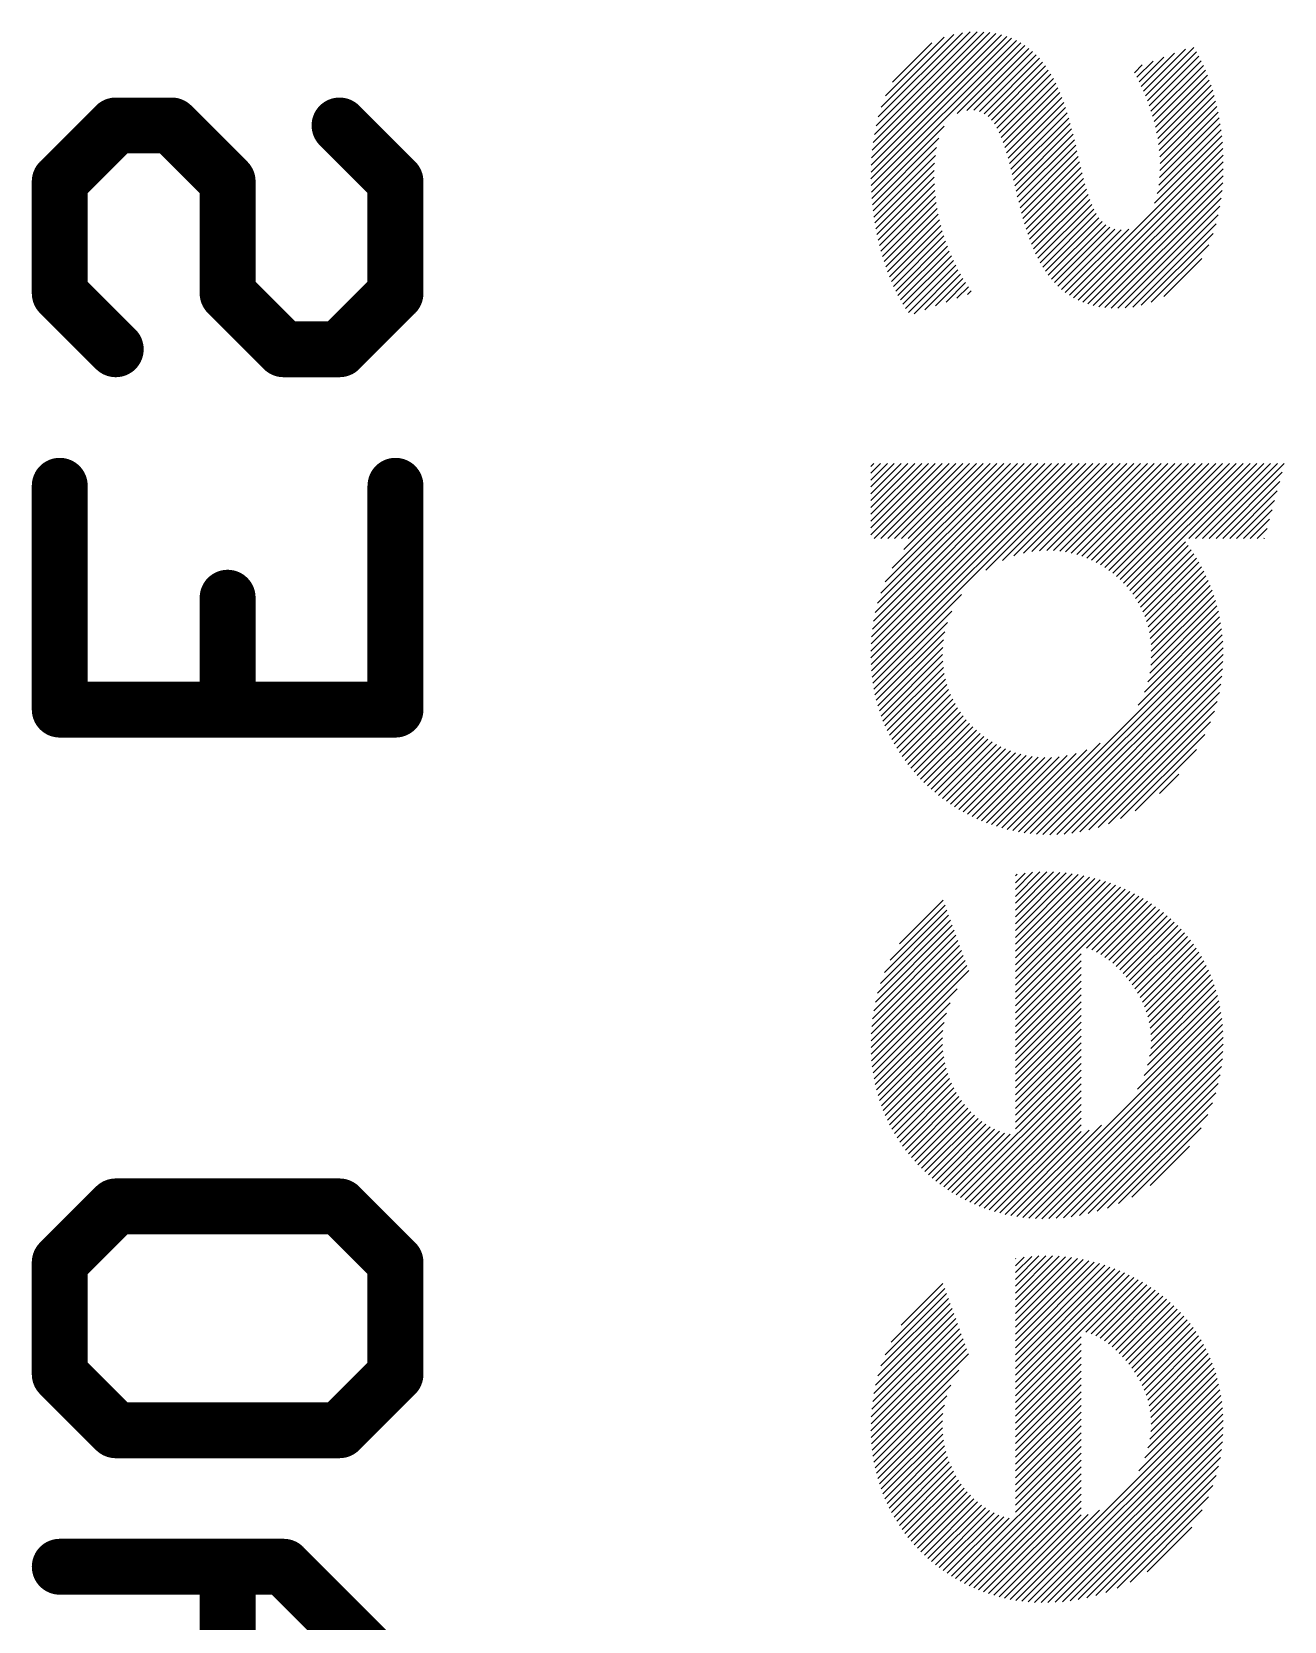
# Model space of a CAD drawing. Extents: x -16.1 to 14.1, y -11.4 to 17.9.
# Drawn here: x -7.747 to -4.902, y -0.474 to 3.137 of the extents above; entities that cross this region are included whole.
import ezdxf

# ---------------------------------------------------------------- set-up
doc = ezdxf.new("R2010")
doc.units = 0
doc.layers.add('26', color=140, linetype='CONTINUOUS')

msp = doc.modelspace()

# ---------------------------------------------------------------- linework, layer by layer
at = {"layer": '26'}
for p, q in [((-5.8406, 2.8031), (-5.521, 3.1227)), ((-5.8405, 2.8187), (-5.5323, 3.127)), ((-5.8402, 2.7879), (-5.5103, 3.1178)), ((-5.8401, 2.8347), (-5.5442, 3.1306)), ((-5.8396, 2.7731), (-5.5003, 3.1124)), ((-5.8392, 2.8511), (-5.5569, 3.1334)), ((-5.8378, 2.8681), (-5.5703, 3.1356)), ((-5.8357, 2.8857), (-5.5845, 3.1369)), ((-5.8329, 2.9041), (-5.5995, 3.1374)), ((-5.8291, 2.9234), (-5.6155, 3.137)), ((-5.8241, 2.944), (-5.6329, 3.1351)), ((-5.8172, 2.9664), (-5.6521, 3.1315)), ((-5.8075, 2.9916), (-5.6742, 3.1249)), ((-5.7919, 3.0227), (-5.7022, 3.1124)), ((-5.645, 2.9521), (-5.4908, 3.1063)), ((-5.6227, 2.9589), (-5.4818, 3.0997)), ((-5.607, 2.959), (-5.4733, 3.0927)), ((-5.5943, 2.9562), (-5.4654, 3.0851)), ((-5.5837, 2.9512), (-5.4579, 3.0771)), ((-5.2366, 3.0342), (-5.1998, 3.071)), ((-5.2314, 3.0238), (-5.1753, 3.0799)), ((-5.2264, 3.0133), (-5.1508, 3.0888)), ((-5.2216, 3.0025), (-5.1263, 3.0978)), ((-5.217, 2.9916), (-5.107, 3.1015)), ((-5.2126, 2.9804), (-5.1013, 3.0918)), ((-5.2085, 2.969), (-5.0957, 3.0818)), ((-5.2046, 2.9574), (-5.0905, 3.0715)), ((-5.5747, 2.9447), (-5.4508, 3.0686)), ((-5.567, 2.9368), (-5.4441, 3.0598)), ((-5.5603, 2.928), (-5.4378, 3.0505)), ((-5.5544, 2.9184), (-5.4318, 3.0409)), ((-5.2419, 3.0444), (-5.2243, 3.062)), ((-5.2009, 2.9455), (-5.0855, 3.0609)), ((-5.1975, 2.9334), (-5.0808, 3.0501)), ((-5.1944, 2.9209), (-5.0763, 3.0391)), ((-5.5492, 2.9081), (-5.4262, 3.031)), ((-5.5445, 2.8972), (-5.421, 3.0207)), ((-5.5402, 2.886), (-5.416, 3.0102)), ((-5.5363, 2.8743), (-5.4113, 2.9993)), ((-5.1916, 2.9082), (-5.0721, 3.0277)), ((-5.1892, 2.8951), (-5.0681, 3.0162)), ((-5.1871, 2.8816), (-5.0643, 3.0044)), ((-5.5326, 2.8624), (-5.4069, 2.9882)), ((-5.5292, 2.8503), (-5.4027, 2.9769)), ((-5.526, 2.838), (-5.3987, 2.9653)), ((-5.1855, 2.8676), (-5.0609, 2.9923)), ((-5.1844, 2.8532), (-5.0576, 2.98)), ((-5.1839, 2.8382), (-5.0546, 2.9675)), ((-5.5229, 2.8256), (-5.3949, 2.9535)), ((-5.5199, 2.813), (-5.3914, 2.9415)), ((-5.5169, 2.8004), (-5.3879, 2.9294)), ((-5.1868, 2.7887), (-5.0472, 2.9282)), ((-5.1849, 2.8061), (-5.0494, 2.9416)), ((-5.1841, 2.8225), (-5.0519, 2.9546)), ((-5.8386, 2.7585), (-5.6744, 2.9227)), ((-5.8373, 2.7443), (-5.6862, 2.8954)), ((-5.514, 2.7878), (-5.3847, 2.9171)), ((-5.5111, 2.7752), (-5.3815, 2.9047)), ((-5.5081, 2.7627), (-5.3785, 2.8923)), ((-5.1964, 2.748), (-5.0437, 2.9007)), ((-5.1902, 2.7698), (-5.0453, 2.9146)), ((-5.8357, 2.7303), (-5.6914, 2.8746)), ((-5.8339, 2.7166), (-5.6943, 2.8562)), ((-5.505, 2.7502), (-5.3755, 2.8797)), ((-5.5019, 2.7377), (-5.3726, 2.8671)), ((-5.4987, 2.7254), (-5.3697, 2.8544)), ((-5.3899, 2.5389), (-5.0423, 2.8865)), ((-5.3803, 2.5331), (-5.0413, 2.872)), ((-5.37, 2.5278), (-5.0406, 2.8572)), ((-5.8318, 2.7031), (-5.6959, 2.839)), ((-5.8295, 2.6899), (-5.6967, 2.8226)), ((-5.4953, 2.7132), (-5.3668, 2.8418)), ((-5.4918, 2.7012), (-5.3639, 2.8292)), ((-5.4882, 2.6893), (-5.3609, 2.8166)), ((-5.3592, 2.5231), (-5.0402, 2.842)), ((-5.3477, 2.519), (-5.0403, 2.8264)), ((-5.827, 2.6769), (-5.6969, 2.807)), ((-5.8242, 2.6641), (-5.6965, 2.7918)), ((-5.4843, 2.6777), (-5.3578, 2.8042)), ((-5.4802, 2.6662), (-5.3545, 2.7919)), ((-5.3355, 2.5156), (-5.0407, 2.8105)), ((-5.3227, 2.5129), (-5.0416, 2.794)), ((-5.8212, 2.6516), (-5.6955, 2.7772)), ((-5.818, 2.6392), (-5.6942, 2.7631)), ((-5.8146, 2.6271), (-5.6924, 2.7493)), ((-5.4759, 2.655), (-5.3511, 2.7798)), ((-5.4713, 2.644), (-5.3474, 2.768)), ((-5.4665, 2.6333), (-5.3434, 2.7564)), ((-5.4614, 2.6229), (-5.339, 2.7452)), ((-5.3091, 2.511), (-5.043, 2.7771)), ((-5.2947, 2.5098), (-5.045, 2.7595)), ((-5.8109, 2.6152), (-5.6902, 2.7359)), ((-5.807, 2.6036), (-5.6877, 2.7229)), ((-5.803, 2.5921), (-5.685, 2.7101)), ((-5.456, 2.6127), (-5.3342, 2.7346)), ((-5.4502, 2.6029), (-5.3287, 2.7244)), ((-5.4441, 2.5935), (-5.3226, 2.7151)), ((-5.2795, 2.5095), (-5.0478, 2.7412)), ((-5.2633, 2.5101), (-5.0516, 2.7219)), ((-5.7987, 2.5809), (-5.6819, 2.6976)), ((-5.7942, 2.5698), (-5.6785, 2.6855)), ((-5.7894, 2.559), (-5.6749, 2.6735)), ((-5.4377, 2.5844), (-5.3156, 2.7065)), ((-5.4308, 2.5757), (-5.3074, 2.6991)), ((-5.4236, 2.5675), (-5.2979, 2.6932)), ((-5.4159, 2.5596), (-5.2865, 2.689)), ((-5.4077, 2.5522), (-5.2725, 2.6874)), ((-5.3991, 2.5453), (-5.2551, 2.6892)), ((-5.2458, 2.5121), (-5.0567, 2.7013)), ((-5.2264, 2.516), (-5.0635, 2.6788)), ((-5.7844, 2.5485), (-5.6711, 2.6619)), ((-5.7792, 2.5382), (-5.6669, 2.6504)), ((-5.7737, 2.5282), (-5.6626, 2.6392)), ((-5.204, 2.5228), (-5.0734, 2.6535)), ((-5.7679, 2.5184), (-5.658, 2.6283)), ((-5.7618, 2.5089), (-5.6532, 2.6176)), ((-5.7555, 2.4998), (-5.6481, 2.6071)), ((-5.1754, 2.5359), (-5.0893, 2.622)), ((-5.7427, 2.497), (-5.6429, 2.5968)), ((-5.7184, 2.5058), (-5.6373, 2.5868)), ((-5.6941, 2.5145), (-5.6316, 2.577)), ((-5.6698, 2.5233), (-5.6256, 2.5675)), ((-5.6455, 2.532), (-5.6193, 2.5582)), ((-5.6212, 2.5408), (-5.6128, 2.5492)), ((-5.8409, 1.7306), (-5.4146, 2.1568)), ((-5.8409, 1.9947), (-5.6788, 2.1568)), ((-5.8409, 2.0102), (-5.6944, 2.1568)), ((-5.8409, 2.0258), (-5.7099, 2.1568)), ((-5.8409, 2.0413), (-5.7254, 2.1568)), ((-5.8409, 2.0569), (-5.741, 2.1568)), ((-5.8409, 2.0724), (-5.7565, 2.1568)), ((-5.8409, 2.0879), (-5.7721, 2.1568)), ((-5.8409, 2.1035), (-5.7876, 2.1568)), ((-5.8409, 2.119), (-5.8031, 2.1568)), ((-5.8409, 2.1346), (-5.8187, 2.1568)), ((-5.8409, 2.1501), (-5.8342, 2.1568)), ((-5.8408, 1.7151), (-5.3991, 2.1568)), ((-5.8404, 1.7466), (-5.4302, 2.1568)), ((-5.8403, 1.7), (-5.3836, 2.1568)), ((-5.8394, 1.6854), (-5.368, 2.1568)), ((-5.8393, 1.7632), (-5.4457, 2.1568)), ((-5.838, 1.6713), (-5.3525, 2.1568)), ((-5.8375, 1.7806), (-5.4613, 2.1568)), ((-5.8348, 1.7988), (-5.4768, 2.1568)), ((-5.8335, 1.9866), (-5.6633, 2.1568)), ((-5.831, 1.8182), (-5.4923, 2.1568)), ((-5.8257, 1.839), (-5.5079, 2.1568)), ((-5.8184, 1.8618), (-5.5234, 2.1568)), ((-5.818, 1.9866), (-5.6477, 2.1568)), ((-5.8081, 1.8877), (-5.539, 2.1568)), ((-5.8024, 1.9866), (-5.6322, 2.1568)), ((-5.7923, 1.919), (-5.5545, 2.1568)), ((-5.7869, 1.9866), (-5.6166, 2.1568)), ((-5.7713, 1.9866), (-5.6011, 2.1568)), ((-5.7656, 1.9612), (-5.57, 2.1568)), ((-5.7558, 1.9866), (-5.5856, 2.1568)), ((-5.5797, 1.914), (-5.3369, 2.1568)), ((-5.5421, 1.9361), (-5.3214, 2.1568)), ((-5.5161, 1.9466), (-5.3059, 2.1568)), ((-5.4943, 1.9527), (-5.2903, 2.1568)), ((-5.4751, 1.9564), (-5.2748, 2.1568)), ((-5.4576, 1.9584), (-5.2592, 2.1568)), ((-5.4414, 1.9591), (-5.2437, 2.1568)), ((-5.4262, 1.9587), (-5.2282, 2.1568)), ((-5.4119, 1.9575), (-5.2126, 2.1568)), ((-5.3983, 1.9556), (-5.1971, 2.1568)), ((-5.3855, 1.9529), (-5.1815, 2.1568)), ((-5.3732, 1.9496), (-5.166, 2.1568)), ((-5.3615, 1.9458), (-5.1505, 2.1568)), ((-5.3502, 1.9415), (-5.1349, 2.1568)), ((-5.3394, 1.9368), (-5.1194, 2.1568)), ((-5.329, 1.9316), (-5.1038, 2.1568)), ((-5.319, 1.9261), (-5.0883, 2.1568)), ((-5.3094, 1.9202), (-5.0728, 2.1568)), ((-5.3002, 1.9138), (-5.0572, 2.1568)), ((-5.2913, 1.9072), (-5.0417, 2.1568)), ((-5.2828, 1.9002), (-5.0261, 2.1568)), ((-5.2746, 1.8928), (-5.0106, 2.1568)), ((-5.2668, 1.885), (-4.995, 2.1568)), ((-5.2594, 1.8769), (-4.9795, 2.1568)), ((-5.2524, 1.8684), (-4.964, 2.1568)), ((-5.1187, 1.9866), (-4.9484, 2.1568)), ((-5.1031, 1.9866), (-4.9329, 2.1568)), ((-5.0876, 1.9866), (-4.9173, 2.1568)), ((-5.072, 1.9866), (-4.9018, 2.1568)), ((-5.0565, 1.9866), (-4.9063, 2.1367)), ((-5.041, 1.9866), (-4.9121, 2.1155)), ((-5.0254, 1.9866), (-4.9178, 2.0942)), ((-5.0099, 1.9866), (-4.9236, 2.0729)), ((-4.9943, 1.9866), (-4.9293, 2.0516)), ((-4.9788, 1.9866), (-4.9351, 2.0303)), ((-4.9633, 1.9866), (-4.9408, 2.009)), ((-4.9477, 1.9866), (-4.9466, 1.9877)), ((-5.2458, 1.8594), (-5.1263, 1.9789)), ((-5.2396, 1.8501), (-5.1197, 1.97)), ((-5.2337, 1.8404), (-5.1133, 1.9608)), ((-5.2283, 1.8303), (-5.1071, 1.9515)), ((-5.2233, 1.8198), (-5.1012, 1.9419)), ((-5.2187, 1.8089), (-5.0954, 1.9321)), ((-5.2146, 1.7974), (-5.0899, 1.9221)), ((-5.2111, 1.7854), (-5.0846, 1.9119)), ((-5.2082, 1.7727), (-5.0795, 1.9014)), ((-5.206, 1.7594), (-5.0746, 1.8908)), ((-5.2044, 1.7454), (-5.07, 1.8798)), ((-5.8362, 1.6575), (-5.6346, 1.8592)), ((-5.2048, 1.6984), (-5.0579, 1.8453)), ((-5.2037, 1.7306), (-5.0657, 1.8686)), ((-5.2037, 1.715), (-5.0616, 1.8571)), ((-5.834, 1.6442), (-5.6567, 1.8214)), ((-5.2192, 1.6374), (-5.0486, 1.808)), ((-5.2115, 1.6606), (-5.0514, 1.8208)), ((-5.2072, 1.6805), (-5.0545, 1.8332)), ((-5.8315, 1.6312), (-5.667, 1.7957)), ((-5.8285, 1.6186), (-5.6727, 1.7744)), ((-5.5057, 1.3198), (-5.0442, 1.7812)), ((-5.2337, 1.6074), (-5.0462, 1.7948)), ((-5.8253, 1.6063), (-5.6759, 1.7557)), ((-5.8216, 1.5944), (-5.6775, 1.7385)), ((-5.4924, 1.3176), (-5.0427, 1.7673)), ((-5.4787, 1.3157), (-5.0415, 1.7529)), ((-5.4645, 1.3144), (-5.0408, 1.7381)), ((-5.8176, 1.5828), (-5.6779, 1.7226)), ((-5.8134, 1.5716), (-5.6774, 1.7075)), ((-5.4498, 1.3136), (-5.0406, 1.7227)), ((-5.4345, 1.3133), (-5.0409, 1.7069)), ((-5.8088, 1.5607), (-5.6762, 1.6932)), ((-5.8039, 1.55), (-5.6742, 1.6797)), ((-5.7987, 1.5396), (-5.6715, 1.6668)), ((-5.4186, 1.3137), (-5.0418, 1.6905)), ((-5.4019, 1.3148), (-5.0433, 1.6734)), ((-5.7933, 1.5295), (-5.6682, 1.6546)), ((-5.7877, 1.5195), (-5.6643, 1.643)), ((-5.7819, 1.5098), (-5.6598, 1.6319)), ((-5.3844, 1.3168), (-5.0457, 1.6555)), ((-5.3659, 1.3198), (-5.0491, 1.6365)), ((-5.7759, 1.5003), (-5.6548, 1.6214)), ((-5.7697, 1.4909), (-5.6495, 1.6112)), ((-5.7632, 1.4818), (-5.6437, 1.6014)), ((-5.7566, 1.4729), (-5.6375, 1.592)), ((-5.346, 1.3241), (-5.0538, 1.6163)), ((-5.3246, 1.33), (-5.0603, 1.5942)), ((-5.7497, 1.4643), (-5.631, 1.583)), ((-5.7427, 1.4558), (-5.6241, 1.5744)), ((-5.7354, 1.4475), (-5.6168, 1.5662)), ((-5.7279, 1.4395), (-5.6091, 1.5583)), ((-5.3008, 1.3382), (-5.0694, 1.5696)), ((-5.7202, 1.4317), (-5.6011, 1.5508)), ((-5.7122, 1.4241), (-5.5927, 1.5436)), ((-5.704, 1.4167), (-5.584, 1.5367)), ((-5.6957, 1.4096), (-5.575, 1.5302)), ((-5.6871, 1.4026), (-5.5656, 1.5241)), ((-5.6783, 1.3958), (-5.5558, 1.5184)), ((-5.5186, 1.3225), (-5.3201, 1.521)), ((-5.2736, 1.3498), (-5.0822, 1.5413)), ((-5.6693, 1.3893), (-5.5455, 1.5131)), ((-5.6601, 1.3829), (-5.5349, 1.5081)), ((-5.6507, 1.3768), (-5.5239, 1.5036)), ((-5.6411, 1.3709), (-5.5123, 1.4996)), ((-5.6312, 1.3653), (-5.5003, 1.4962)), ((-5.6211, 1.3598), (-5.4877, 1.4932)), ((-5.6107, 1.3546), (-5.4745, 1.4909)), ((-5.6001, 1.3497), (-5.4605, 1.4893)), ((-5.5893, 1.345), (-5.4458, 1.4885)), ((-5.5782, 1.3406), (-5.4301, 1.4887)), ((-5.5669, 1.3364), (-5.4132, 1.49)), ((-5.5552, 1.3324), (-5.3947, 1.4929)), ((-5.5433, 1.3288), (-5.3742, 1.498)), ((-5.5311, 1.3255), (-5.3504, 1.5062)), ((-5.2404, 1.3675), (-5.1009, 1.5071)), ((-5.1853, 1.4071), (-5.1414, 1.451)), ((-5.5125, 1.1576), (-5.4411, 1.229)), ((-5.5125, 1.1732), (-5.4569, 1.2288)), ((-5.5125, 1.1421), (-5.4259, 1.2287)), ((-5.5125, 1.1887), (-5.4733, 1.2279)), ((-5.5125, 1.1266), (-5.4112, 1.2278)), ((-5.5125, 1.111), (-5.397, 1.2265)), ((-5.5125, 1.2043), (-5.4905, 1.2263)), ((-5.5125, 1.0955), (-5.3832, 1.2247)), ((-5.5125, 1.2198), (-5.5087, 1.2236)), ((-5.5125, 1.0799), (-5.3698, 1.2226)), ((-5.5125, 1.0644), (-5.3568, 1.2201)), ((-5.5125, 1.0489), (-5.3441, 1.2172)), ((-5.5125, 1.0333), (-5.3317, 1.2141)), ((-5.5125, 1.0178), (-5.3196, 1.2106)), ((-5.5125, 1.0022), (-5.3078, 1.2069)), ((-5.5125, 0.9867), (-5.2962, 1.2029)), ((-5.5125, 0.9712), (-5.2849, 1.1987)), ((-5.5125, 0.9556), (-5.2739, 1.1942)), ((-5.7758, 1.0652), (-5.6764, 1.1646)), ((-5.5125, 0.9401), (-5.2631, 1.1894)), ((-5.5125, 0.9245), (-5.2525, 1.1845)), ((-5.5125, 0.909), (-5.2422, 1.1792)), ((-5.3506, 1.0553), (-5.2321, 1.1738)), ((-5.339, 1.0514), (-5.2223, 1.1681)), ((-5.3283, 1.0465), (-5.2126, 1.1622)), ((-5.3184, 1.0409), (-5.2032, 1.1561)), ((-5.819, 0.9754), (-5.6641, 1.1304)), ((-5.8099, 1.0001), (-5.6682, 1.1418)), ((-5.797, 1.0285), (-5.6723, 1.1532)), ((-5.309, 1.0347), (-5.194, 1.1497)), ((-5.3001, 1.0282), (-5.1851, 1.1431)), ((-5.2915, 1.0212), (-5.1763, 1.1363)), ((-5.2833, 1.0138), (-5.1678, 1.1293)), ((-5.2754, 1.0062), (-5.1595, 1.122)), ((-5.8369, 0.8953), (-5.6475, 1.0848)), ((-5.8343, 0.9135), (-5.6517, 1.0961)), ((-5.8306, 0.9328), (-5.6558, 1.1076)), ((-5.8256, 0.9533), (-5.6599, 1.119)), ((-5.2679, 0.9982), (-5.1515, 1.1146)), ((-5.2606, 0.9899), (-5.1437, 1.1069)), ((-5.2537, 0.9813), (-5.1361, 1.0989)), ((-5.2471, 0.9724), (-5.1287, 1.0907)), ((-5.8405, 0.8451), (-5.6351, 1.0505)), ((-5.8399, 0.8613), (-5.6393, 1.0619)), ((-5.8388, 0.8779), (-5.6434, 1.0733)), ((-5.2408, 0.9631), (-5.1216, 1.0823)), ((-5.2349, 0.9535), (-5.1147, 1.0736)), ((-5.2293, 0.9435), (-5.1081, 1.0647)), ((-5.2241, 0.9332), (-5.1018, 1.0555)), ((-5.8405, 0.8296), (-5.631, 1.0391)), ((-5.8401, 0.8145), (-5.6268, 1.0277)), ((-5.8391, 0.7999), (-5.6227, 1.0163)), ((-5.5125, 0.8935), (-5.3634, 1.0425)), ((-5.5125, 0.8779), (-5.3634, 1.027)), ((-5.5125, 0.8624), (-5.3634, 1.0114)), ((-5.2194, 0.9223), (-5.0956, 1.0461)), ((-5.2152, 0.911), (-5.0898, 1.0364)), ((-5.2115, 0.8992), (-5.0842, 1.0264)), ((-5.2084, 0.8868), (-5.0789, 1.0162)), ((-5.8377, 0.7858), (-5.6186, 1.0049)), ((-5.5125, 0.8468), (-5.3634, 0.9959)), ((-5.5125, 0.8313), (-5.3634, 0.9804)), ((-5.206, 0.8736), (-5.0739, 1.0056)), ((-5.2046, 0.8595), (-5.0692, 0.9948)), ((-5.2042, 0.8443), (-5.0648, 0.9837)), ((-5.8358, 0.7721), (-5.6451, 0.9628)), ((-5.5125, 0.8158), (-5.3634, 0.9648)), ((-5.5125, 0.8002), (-5.3634, 0.9493)), ((-5.2121, 0.7898), (-5.0536, 0.9483)), ((-5.2075, 0.8099), (-5.057, 0.9604)), ((-5.2051, 0.8279), (-5.0608, 0.9722)), ((-5.8336, 0.7588), (-5.6608, 0.9316)), ((-5.831, 0.7459), (-5.6693, 0.9075)), ((-5.5125, 0.7847), (-5.3634, 0.9337)), ((-5.5125, 0.7691), (-5.3634, 0.9182)), ((-5.5095, 0.4458), (-5.0455, 0.9097)), ((-5.2353, 0.7355), (-5.0478, 0.923)), ((-5.22, 0.7663), (-5.0505, 0.9358)), ((-5.828, 0.7334), (-5.6745, 0.8869)), ((-5.8246, 0.7212), (-5.6773, 0.8685)), ((-5.5125, 0.7536), (-5.3634, 0.9027)), ((-5.5125, 0.738), (-5.3634, 0.8871)), ((-5.5125, 0.7225), (-5.3634, 0.8716)), ((-5.4959, 0.4438), (-5.0436, 0.8961)), ((-5.4818, 0.4424), (-5.0421, 0.8821)), ((-5.4672, 0.4414), (-5.0411, 0.8676)), ((-5.821, 0.7093), (-5.6784, 0.8518)), ((-5.817, 0.6977), (-5.6782, 0.8365)), ((-5.5125, 0.707), (-5.3634, 0.856)), ((-5.5125, 0.6914), (-5.3634, 0.8405)), ((-5.4521, 0.441), (-5.0405, 0.8526)), ((-5.4364, 0.4412), (-5.0404, 0.8371)), ((-5.8127, 0.6864), (-5.6771, 0.8221)), ((-5.8082, 0.6754), (-5.6753, 0.8083)), ((-5.8034, 0.6647), (-5.6728, 0.7953)), ((-5.5125, 0.6759), (-5.3634, 0.825)), ((-5.5125, 0.6603), (-5.3634, 0.8094)), ((-5.4201, 0.4419), (-5.041, 0.821)), ((-5.4032, 0.4432), (-5.0422, 0.8043)), ((-5.7982, 0.6543), (-5.6697, 0.7828)), ((-5.7929, 0.6441), (-5.6661, 0.7709)), ((-5.7873, 0.6342), (-5.662, 0.7595)), ((-5.6469, 0.4949), (-5.3634, 0.7783)), ((-5.6369, 0.4893), (-5.3634, 0.7628)), ((-5.5125, 0.6448), (-5.3634, 0.7939)), ((-5.3856, 0.4453), (-5.0443, 0.7866)), ((-5.3671, 0.4483), (-5.0473, 0.7681)), ((-5.7814, 0.6245), (-5.6574, 0.7486)), ((-5.7753, 0.6151), (-5.6523, 0.7381)), ((-5.7689, 0.6059), (-5.6468, 0.728)), ((-5.6267, 0.4839), (-5.3634, 0.7472)), ((-5.6163, 0.4788), (-5.3634, 0.7317)), ((-5.3475, 0.4524), (-5.0515, 0.7483)), ((-5.3264, 0.4579), (-5.0572, 0.7271)), ((-5.7624, 0.5969), (-5.6409, 0.7184)), ((-5.7556, 0.5882), (-5.6346, 0.7092)), ((-5.7485, 0.5797), (-5.6279, 0.7003)), ((-5.7413, 0.5714), (-5.6208, 0.6919)), ((-5.6056, 0.474), (-5.3634, 0.7162)), ((-5.5947, 0.4694), (-5.3634, 0.7006)), ((-5.3036, 0.4652), (-5.0648, 0.704)), ((-5.7338, 0.5634), (-5.6134, 0.6838)), ((-5.7261, 0.5555), (-5.6055, 0.6761)), ((-5.7182, 0.5479), (-5.5973, 0.6688)), ((-5.71, 0.5405), (-5.5886, 0.6619)), ((-5.7017, 0.5333), (-5.5795, 0.6555)), ((-5.5835, 0.465), (-5.3634, 0.6851)), ((-5.5719, 0.461), (-5.3634, 0.6695)), ((-5.5601, 0.4573), (-5.3634, 0.654)), ((-5.5227, 0.4481), (-5.3171, 0.6537)), ((-5.2779, 0.4753), (-5.0752, 0.678)), ((-5.6931, 0.5263), (-5.5699, 0.6496)), ((-5.6843, 0.5196), (-5.5597, 0.6442)), ((-5.6753, 0.5131), (-5.5489, 0.6395)), ((-5.666, 0.5068), (-5.5373, 0.6356)), ((-5.6566, 0.5007), (-5.5245, 0.6328)), ((-5.548, 0.4539), (-5.3632, 0.6387)), ((-5.5355, 0.4508), (-5.3446, 0.6418)), ((-5.2477, 0.49), (-5.0903, 0.6473)), ((-5.2062, 0.516), (-5.1168, 0.6054)), ((-5.5125, 0.2874), (-5.4432, 0.3567)), ((-5.5125, 0.2719), (-5.4279, 0.3564)), ((-5.5125, 0.3029), (-5.459, 0.3564)), ((-5.5125, 0.2563), (-5.4131, 0.3556)), ((-5.5125, 0.3185), (-5.4755, 0.3554)), ((-5.5125, 0.2408), (-5.3989, 0.3543)), ((-5.5125, 0.334), (-5.4928, 0.3537)), ((-5.5125, 0.2252), (-5.3851, 0.3526)), ((-5.5125, 0.3496), (-5.5113, 0.3507)), ((-5.5125, 0.2097), (-5.3716, 0.3505)), ((-5.5125, 0.1942), (-5.3585, 0.3481)), ((-5.5125, 0.1786), (-5.3458, 0.3453)), ((-5.5125, 0.1631), (-5.3334, 0.3422)), ((-5.5125, 0.1475), (-5.3212, 0.3388)), ((-5.5125, 0.132), (-5.3094, 0.3351)), ((-5.5125, 0.1165), (-5.2978, 0.3311)), ((-5.5125, 0.1009), (-5.2864, 0.3269)), ((-5.7717, 0.1991), (-5.677, 0.2938)), ((-5.5125, 0.0854), (-5.2754, 0.3225)), ((-5.5125, 0.0698), (-5.2645, 0.3178)), ((-5.5125, 0.0543), (-5.254, 0.3128)), ((-5.5125, 0.0387), (-5.2436, 0.3076)), ((-5.3523, 0.1834), (-5.2335, 0.3022)), ((-5.3404, 0.1797), (-5.2236, 0.2966)), ((-5.3297, 0.1749), (-5.2139, 0.2907)), ((-5.8179, 0.1063), (-5.6646, 0.2596)), ((-5.8085, 0.1313), (-5.6687, 0.271)), ((-5.7948, 0.1605), (-5.6729, 0.2824)), ((-5.3197, 0.1693), (-5.2045, 0.2846)), ((-5.3102, 0.1633), (-5.1953, 0.2782)), ((-5.3012, 0.1567), (-5.1863, 0.2717)), ((-5.2926, 0.1498), (-5.1775, 0.2649)), ((-5.2844, 0.1425), (-5.169, 0.2579)), ((-5.8338, 0.0437), (-5.6522, 0.2254)), ((-5.83, 0.0631), (-5.6563, 0.2368)), ((-5.8249, 0.0838), (-5.6605, 0.2482)), ((-5.2765, 0.1349), (-5.1606, 0.2507)), ((-5.2689, 0.127), (-5.1526, 0.2433)), ((-5.2616, 0.1187), (-5.1447, 0.2356)), ((-5.2546, 0.1101), (-5.1371, 0.2277)), ((-5.2479, 0.1013), (-5.1297, 0.2195)), ((-5.8398, -0.0089), (-5.6398, 0.1911)), ((-5.8386, 0.0079), (-5.6439, 0.2025)), ((-5.8366, 0.0254), (-5.6481, 0.2139)), ((-5.2416, 0.092), (-5.1226, 0.2111)), ((-5.2356, 0.0825), (-5.1157, 0.2025)), ((-5.23, 0.0726), (-5.109, 0.1936)), ((-5.2248, 0.0622), (-5.1026, 0.1844)), ((-5.8406, -0.0407), (-5.6315, 0.1683)), ((-5.8405, -0.0251), (-5.6357, 0.1797)), ((-5.8402, -0.0559), (-5.6274, 0.1569)), ((-5.8393, -0.0705), (-5.6233, 0.1455)), ((-5.5125, 0.0232), (-5.3634, 0.1723)), ((-5.5125, 0.0077), (-5.3634, 0.1567)), ((-5.22, 0.0515), (-5.0964, 0.175)), ((-5.2157, 0.0403), (-5.0906, 0.1654)), ((-5.2119, 0.0285), (-5.085, 0.1554)), ((-5.2087, 0.0161), (-5.0796, 0.1452)), ((-5.8379, -0.0847), (-5.6191, 0.1341)), ((-5.5125, -0.0079), (-5.3634, 0.1412)), ((-5.5125, -0.0234), (-5.3634, 0.1256)), ((-5.5125, -0.039), (-5.3634, 0.1101)), ((-5.2063, 0.003), (-5.0746, 0.1347)), ((-5.2047, -0.0109), (-5.0699, 0.1239)), ((-5.2042, -0.026), (-5.0654, 0.1128)), ((-5.8361, -0.0984), (-5.6412, 0.0965)), ((-5.5125, -0.0545), (-5.3634, 0.0946)), ((-5.5125, -0.07), (-5.3634, 0.079)), ((-5.2113, -0.0797), (-5.054, 0.0776)), ((-5.2071, -0.0599), (-5.0575, 0.0897)), ((-5.2049, -0.0422), (-5.0613, 0.1014)), ((-5.8339, -0.1118), (-5.6593, 0.0629)), ((-5.8313, -0.1247), (-5.6684, 0.0382)), ((-5.5125, -0.0856), (-5.3634, 0.0635)), ((-5.5125, -0.1011), (-5.3634, 0.0479)), ((-5.5113, -0.4263), (-5.0458, 0.0392)), ((-5.2324, -0.1319), (-5.0482, 0.0524)), ((-5.2187, -0.1026), (-5.0509, 0.0652)), ((-5.8284, -0.1373), (-5.6739, 0.0172)), ((-5.5125, -0.1167), (-5.3634, 0.0324)), ((-5.5125, -0.1322), (-5.3634, 0.0169)), ((-5.5125, -0.1477), (-5.3634, 0.0013)), ((-5.4977, -0.4283), (-5.0438, 0.0256)), ((-5.4837, -0.4298), (-5.0423, 0.0116)), ((-5.8251, -0.1496), (-5.677, -0.0015)), ((-5.8215, -0.1615), (-5.6783, -0.0183)), ((-5.8176, -0.1731), (-5.6783, -0.0338)), ((-5.5125, -0.1633), (-5.3634, -0.0142)), ((-5.5125, -0.1788), (-5.3634, -0.0298)), ((-5.4692, -0.4308), (-5.0412, -0.0028)), ((-5.4542, -0.4313), (-5.0406, -0.0177)), ((-5.4385, -0.4312), (-5.0404, -0.0331)), ((-5.8133, -0.1844), (-5.6773, -0.0484)), ((-5.8088, -0.1954), (-5.6756, -0.0622)), ((-5.5125, -0.1944), (-5.3634, -0.0453)), ((-5.5125, -0.2099), (-5.3634, -0.0608)), ((-5.4224, -0.4306), (-5.0409, -0.0491)), ((-5.4055, -0.4293), (-5.042, -0.0658)), ((-5.804, -0.2062), (-5.6732, -0.0754)), ((-5.7989, -0.2167), (-5.6702, -0.0879)), ((-5.7936, -0.2269), (-5.6666, -0.0999)), ((-5.6482, -0.3767), (-5.3634, -0.0919)), ((-5.6383, -0.3823), (-5.3634, -0.1075)), ((-5.5125, -0.2254), (-5.3634, -0.0764)), ((-5.388, -0.4273), (-5.044, -0.0833)), ((-5.3696, -0.4245), (-5.0469, -0.1017)), ((-5.788, -0.2368), (-5.6626, -0.1114)), ((-5.7822, -0.2465), (-5.658, -0.1223)), ((-5.7761, -0.256), (-5.653, -0.1329)), ((-5.7698, -0.2652), (-5.6475, -0.143)), ((-5.6281, -0.3877), (-5.3634, -0.123)), ((-5.6177, -0.3929), (-5.3634, -0.1385)), ((-5.3502, -0.4206), (-5.0509, -0.1213)), ((-5.3294, -0.4153), (-5.0563, -0.1423)), ((-5.7633, -0.2742), (-5.6417, -0.1527)), ((-5.7565, -0.283), (-5.6355, -0.162)), ((-5.7495, -0.2915), (-5.6288, -0.1709)), ((-5.7423, -0.2998), (-5.6218, -0.1794)), ((-5.6071, -0.3977), (-5.3634, -0.1541)), ((-5.5962, -0.4024), (-5.3634, -0.1696)), ((-5.3068, -0.4082), (-5.0636, -0.1651)), ((-5.7348, -0.3079), (-5.6144, -0.1875)), ((-5.7271, -0.3158), (-5.6066, -0.1952)), ((-5.7192, -0.3234), (-5.5984, -0.2026)), ((-5.7111, -0.3309), (-5.5898, -0.2095)), ((-5.7028, -0.3381), (-5.5807, -0.216)), ((-5.585, -0.4067), (-5.3634, -0.1852)), ((-5.5735, -0.4108), (-5.3634, -0.2007)), ((-5.5617, -0.4146), (-5.3634, -0.2162)), ((-5.2816, -0.3986), (-5.0736, -0.1906)), ((-5.6943, -0.3451), (-5.5712, -0.222)), ((-5.6855, -0.3518), (-5.5611, -0.2275)), ((-5.6765, -0.3584), (-5.5504, -0.2323)), ((-5.6673, -0.3647), (-5.5389, -0.2363)), ((-5.6579, -0.3708), (-5.5263, -0.2393)), ((-5.5496, -0.418), (-5.3634, -0.2318)), ((-5.5372, -0.4211), (-5.3475, -0.2314)), ((-5.5244, -0.4239), (-5.3216, -0.2211)), ((-5.2521, -0.3847), (-5.0879, -0.2205)), ((-5.2132, -0.3613), (-5.1118, -0.2599))]:
    msp.add_line(p, q, dxfattribs=at)
at = {"layer": '26', "const_width": 0.127}
for points in [[(-7.5564, 2.9245), (-7.6835, 2.7974)], [(-7.4293, 2.9245), (-7.5564, 2.9245)], [(-7.3022, 2.7974), (-7.4293, 2.9245)], [(-7.048, 2.9245), (-6.9209, 2.7974)], [(-7.6835, 2.7974), (-7.6835, 2.5432)], [(-7.3022, 2.5432), (-7.3022, 2.7974)], [(-6.9209, 2.7974), (-6.9209, 2.5432)], [(-7.6835, 2.5432), (-7.5564, 2.4161)], [(-7.1751, 2.4161), (-7.3022, 2.5432)], [(-6.9209, 2.5432), (-7.048, 2.4161)], [(-7.048, 2.4161), (-7.1751, 2.4161)], [(-7.6835, 1.5975), (-7.6835, 2.106)], [(-6.9209, 2.106), (-6.9209, 1.5975)], [(-7.3022, 1.5975), (-7.3022, 1.8517)], [(-6.9209, 1.5975), (-7.6835, 1.5975)], [(-7.6835, 0.3417), (-7.5564, 0.4688)], [(-7.5564, 0.4688), (-7.048, 0.4688)], [(-7.048, 0.4688), (-6.9209, 0.3417)], [(-7.6835, 0.0875), (-7.6835, 0.3417)], [(-6.9209, 0.3417), (-6.9209, 0.0875)], [(-7.5564, -0.0396), (-7.6835, 0.0875)], [(-6.9209, 0.0875), (-7.048, -0.0396)], [(-7.048, -0.0396), (-7.5564, -0.0396)], [(-7.1751, -0.3498), (-7.6835, -0.3498)], [(-7.3022, -0.8582), (-7.3022, -0.3498)], [(-6.9209, -0.604), (-7.1751, -0.3498)]]:
    msp.add_lwpolyline(points, dxfattribs=at)
at = {"layer": '26', "const_width": 0.0635}
for points in [[(-7.5564, 2.9563, 1), (-7.5564, 2.8928)], [(-7.5339, 2.9021, 1), (-7.5788, 2.947)], [(-7.4068, 2.947, 1), (-7.4517, 2.9021)], [(-7.4293, 2.8928, 1), (-7.4293, 2.9563)], [(-7.0255, 2.947, 1), (-7.0704, 2.9021)], [(-7.6518, 2.7974, 1), (-7.7153, 2.7974)], [(-7.2704, 2.7974, 1), (-7.3339, 2.7974)], [(-6.8891, 2.7974, 1), (-6.9526, 2.7974)], [(-7.706, 2.8199, 1), (-7.661, 2.775)], [(-7.3246, 2.775, 1), (-7.2797, 2.8199)], [(-6.9433, 2.775, 1), (-6.8984, 2.8199)], [(-7.661, 2.5657, 1), (-7.706, 2.5208)], [(-7.2797, 2.5657, 1), (-7.3246, 2.5208)], [(-6.8984, 2.5208, 1), (-6.9433, 2.5657)], [(-7.7153, 2.5432, 1), (-7.6518, 2.5432)], [(-7.3339, 2.5432, 1), (-7.2704, 2.5432)], [(-6.9526, 2.5432, 1), (-6.8891, 2.5432)], [(-7.5788, 2.3937, 1), (-7.5339, 2.4386)], [(-7.1751, 2.4479, 1), (-7.1751, 2.3844)], [(-7.1975, 2.3937, 1), (-7.1526, 2.4386)], [(-7.0704, 2.4386, 1), (-7.0255, 2.3937)], [(-7.048, 2.3844, 1), (-7.048, 2.4479)], [(-7.6518, 2.106, 1), (-7.7153, 2.106)], [(-6.8891, 2.106, 1), (-6.9526, 2.106)], [(-7.2704, 1.8517, 1), (-7.3339, 1.8517)], [(-7.6835, 1.6293, 1), (-7.6835, 1.5658)], [(-6.9209, 1.5658, 1), (-6.9209, 1.6293)], [(-7.7153, 1.5975, 1), (-7.6518, 1.5975)], [(-7.3339, 1.5975, 1), (-7.2704, 1.5975)], [(-6.9526, 1.5975, 1), (-6.8891, 1.5975)], [(-7.5564, 0.5006, 1), (-7.5564, 0.4371)], [(-7.5339, 0.4464, 1), (-7.5788, 0.4913)], [(-7.0255, 0.4913, 1), (-7.0704, 0.4464)], [(-7.048, 0.4371, 1), (-7.048, 0.5006)], [(-7.6518, 0.3417, 1), (-7.7153, 0.3417)], [(-6.8891, 0.3417, 1), (-6.9526, 0.3417)], [(-7.706, 0.3642, 1), (-7.661, 0.3192)], [(-6.9433, 0.3192, 1), (-6.8984, 0.3642)], [(-7.661, 0.1099, 1), (-7.706, 0.065)], [(-6.8984, 0.065, 1), (-6.9433, 0.1099)], [(-7.7153, 0.0875, 1), (-7.6518, 0.0875)], [(-6.9526, 0.0875, 1), (-6.8891, 0.0875)], [(-7.5564, -0.0079, 1), (-7.5564, -0.0714)], [(-7.5788, -0.0621, 1), (-7.5339, -0.0172)], [(-7.0704, -0.0172, 1), (-7.0255, -0.0621)], [(-7.048, -0.0714, 1), (-7.048, -0.0079)], [(-7.6835, -0.318, 1), (-7.6835, -0.3815)], [(-7.2704, -0.3498, 1), (-7.3339, -0.3498)], [(-7.1526, -0.3273, 1), (-7.1975, -0.3722)], [(-7.1751, -0.3815, 1), (-7.1751, -0.318)]]:
    msp.add_lwpolyline(points, format="xyb", dxfattribs=at)

doc.saveas('drawing.dxf')
